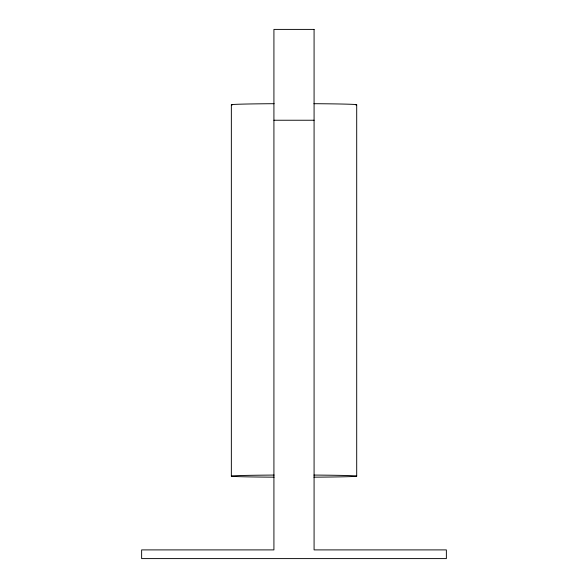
<?xml version="1.0" encoding="UTF-8"?>
<svg xmlns="http://www.w3.org/2000/svg" width="588" height="588" viewBox="0 0 588 588"><rect width="100%" height="100%" fill="white"/><g stroke="black" fill="none" stroke-linecap="round" stroke-linejoin="round"><path stroke-width="0.88" d="M273.92 120.239L314.08 120.239M356.703 104.745L356.703 476.126A62.681 1.103 0 0 1 313.926 477.169M231.349 104.745L231.349 476.126A62.681 1.103 0 0 0 274.126 477.169M313.926 103.701A62.681 1.103 0 0 1 355.747 104.936M232.297 104.936A62.681 1.103 0 0 1 274.126 103.701M313.926 475.075A62.681 1.103 0 0 1 356.703 476.126M231.349 476.126A62.681 1.103 0 0 1 274.126 475.075M314.08 29.4L273.92 29.4L273.92 549.898L141.635 549.898L141.635 558.6L446.365 558.6L446.365 549.898L314.08 549.898L314.08 29.4"/></g></svg>
